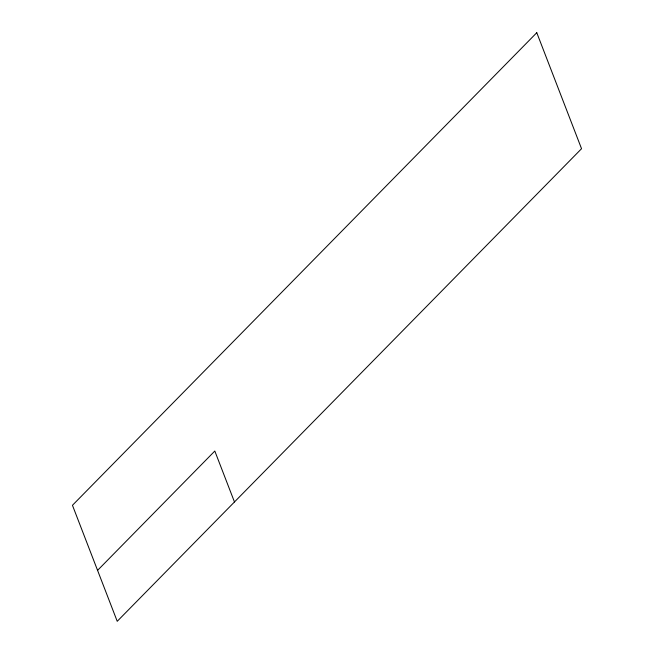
<?xml version="1.0" encoding="UTF-8"?>
<svg xmlns="http://www.w3.org/2000/svg" width="654" height="654" viewBox="0 0 654 654"><rect width="100%" height="100%" fill="white"/><g stroke="black" fill="none" stroke-linecap="round" stroke-linejoin="round"><path stroke-width="0.98" d="M97.569 570.37L214.814 451.031L234.467 501.961M536.779 32.7L72.455 505.289L117.221 621.3L581.545 148.711L536.779 32.7"/></g></svg>
